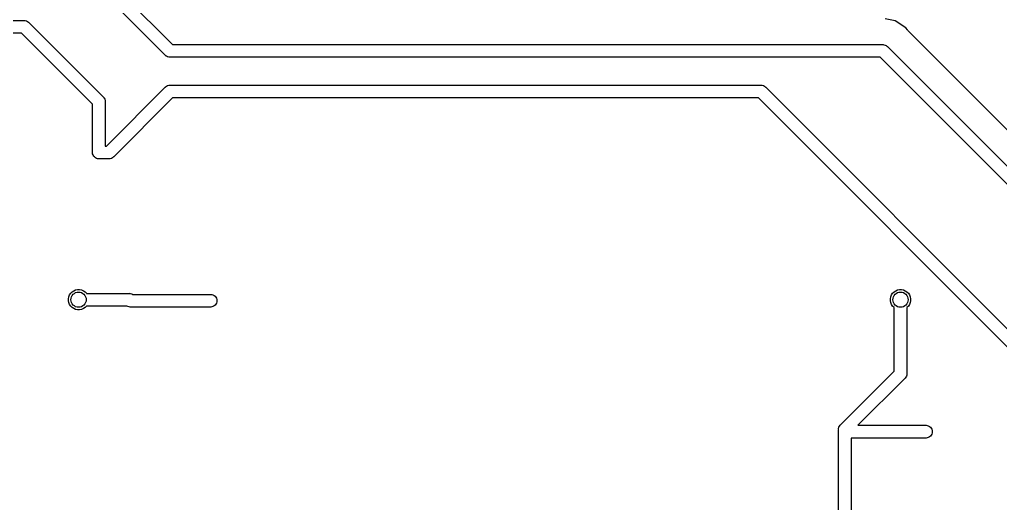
# Model space of a CAD drawing. Extents: x 0.4 to 11.3, y -7.9 to -0.4.
# Drawn here: x 6.624 to 7.385, y -4.083 to -3.708 of the extents above; entities that cross this region are included whole.
import ezdxf

# ---------------------------------------------------------------- set-up
doc = ezdxf.new("R2010")
doc.units = 0
doc.header["$MEASUREMENT"] = 0
doc.layers.add('BLACK', color=7, linetype='CONTINUOUS')

msp = doc.modelspace()

# ---------------------------------------------------------------- linework, layer by layer
at = {"layer": 'BLACK', "linetype": 'CONTINUOUS'}
for p, q in [((6.69656, -3.68173), (6.7422, -3.72736)), ((6.73651, -3.73559), (6.69088, -3.68996)), ((5.98351, -3.70866), (6.62673, -3.70866)), ((6.62673, -3.70866), (6.62697, -3.70864)), ((6.62697, -3.70864), (6.62721, -3.70866)), ((6.62721, -3.70866), (6.62721, -3.70866)), ((6.62721, -3.70866), (6.62793, -3.70873)), ((6.62793, -3.70873), (6.62886, -3.70901)), ((6.62886, -3.70901), (6.62972, -3.70947)), ((6.62972, -3.70947), (6.63047, -3.71009)), ((6.63047, -3.71009), (6.63062, -3.71027)), ((6.63062, -3.71027), (6.68835, -3.768)), ((7.30303, -3.70881), (7.29528, -3.70727)), ((7.31127, -3.71432), (7.30303, -3.70881)), ((6.62493, -3.7185), (5.98721, -3.7185)), ((6.68012, -3.77369), (6.62493, -3.7185)), ((7.31239, -3.71599), (7.31127, -3.71432)), ((7.31268, -3.71634), (7.31239, -3.71599)), ((7.31296, -3.7167), (7.31268, -3.71634)), ((7.31301, -3.71675), (7.31296, -3.7167)), ((7.41486, -3.8186), (7.31301, -3.71675)), ((6.7422, -3.72736), (7.29307, -3.72736)), ((7.29307, -3.72736), (7.29331, -3.72734)), ((7.29331, -3.72734), (7.29355, -3.72736)), ((7.29355, -3.72736), (7.29355, -3.72736)), ((7.29355, -3.72736), (7.29427, -3.72743)), ((7.29427, -3.72743), (7.2952, -3.72771)), ((7.2952, -3.72771), (7.29605, -3.72817)), ((7.29605, -3.72817), (7.2968, -3.72879)), ((7.2968, -3.72879), (7.29696, -3.72897)), ((7.29696, -3.72897), (7.43314, -3.86516)), ((6.73666, -3.73578), (6.73651, -3.73559)), ((6.73685, -3.73593), (6.73666, -3.73578)), ((6.7372, -3.73622), (6.73685, -3.73593)), ((6.73685, -3.73593), (6.73685, -3.73593)), ((6.73741, -3.7364), (6.7372, -3.73622)), ((6.73827, -3.73685), (6.73741, -3.7364)), ((6.73919, -3.73713), (6.73827, -3.73685)), ((6.73992, -3.7372), (6.73919, -3.73713)), ((6.74016, -3.73723), (6.73992, -3.7372)), ((6.73992, -3.7372), (6.73992, -3.7372)), ((6.7404, -3.7372), (6.74016, -3.73723)), ((7.29127, -3.7372), (6.7404, -3.7372)), ((7.42745, -3.87339), (7.29127, -3.7372)), ((6.73741, -3.75967), (6.73827, -3.75921)), ((6.73827, -3.75921), (6.73919, -3.75893)), ((6.73919, -3.75893), (6.73992, -3.75886)), ((6.73992, -3.75886), (6.74016, -3.75883)), ((6.73992, -3.75886), (6.73992, -3.75886)), ((6.74016, -3.75883), (6.7404, -3.75886)), ((6.7404, -3.75886), (7.19858, -3.75886)), ((7.19858, -3.75886), (7.19882, -3.75883)), ((7.19882, -3.75883), (7.19906, -3.75886)), ((7.19906, -3.75886), (7.19906, -3.75886)), ((7.19906, -3.75886), (7.19978, -3.75893)), ((7.19978, -3.75893), (7.20071, -3.75921)), ((7.20071, -3.75921), (7.20157, -3.75967)), ((6.69088, -3.8061), (6.73651, -3.76047)), ((6.73651, -3.76047), (6.73666, -3.76028)), ((6.73666, -3.76028), (6.73685, -3.76013)), ((6.73685, -3.76013), (6.73741, -3.75967)), ((6.73685, -3.76013), (6.73685, -3.76013)), ((6.73741, -3.75967), (6.73741, -3.75967)), ((6.73741, -3.75967), (6.73741, -3.75967)), ((7.20157, -3.75967), (7.20232, -3.76028)), ((7.20232, -3.76028), (7.20247, -3.76047)), ((7.20247, -3.76047), (7.43314, -3.99114)), ((6.68012, -3.81078), (6.68012, -3.77369)), ((6.68835, -3.768), (6.68854, -3.76816)), ((6.68854, -3.76816), (6.68869, -3.76834)), ((6.68869, -3.76834), (6.68869, -3.76834)), ((6.68869, -3.76834), (6.68905, -3.76878)), ((6.68905, -3.76878), (6.68915, -3.76891)), ((6.68915, -3.76891), (6.68961, -3.76976)), ((6.68961, -3.76976), (6.68989, -3.77069)), ((6.68989, -3.77069), (6.68996, -3.77141)), ((6.68996, -3.77141), (6.68996, -3.77141)), ((6.68996, -3.77141), (6.68998, -3.77165)), ((6.68998, -3.77165), (6.68996, -3.77189)), ((6.68996, -3.77189), (6.68996, -3.8061)), ((6.7422, -3.7687), (6.69656, -3.81433)), ((7.19678, -3.7687), (6.7422, -3.7687)), ((7.42745, -3.99937), (7.19678, -3.7687)), ((6.68009, -3.81102), (6.68012, -3.81078)), ((6.68019, -3.81199), (6.68009, -3.81102)), ((6.68047, -3.81292), (6.68019, -3.81199)), ((6.68076, -3.81346), (6.68047, -3.81292)), ((6.68996, -3.8061), (6.69088, -3.8061)), ((6.68093, -3.81377), (6.68076, -3.81346)), ((6.68154, -3.81452), (6.68093, -3.81377)), ((6.68229, -3.81514), (6.68154, -3.81452)), ((6.68315, -3.81559), (6.68229, -3.81514)), ((6.68407, -3.81587), (6.68315, -3.81559)), ((6.68504, -3.81597), (6.68407, -3.81587)), ((6.68528, -3.81594), (6.68504, -3.81597)), ((6.69267, -3.81594), (6.68528, -3.81594)), ((6.69291, -3.81597), (6.69267, -3.81594)), ((6.69315, -3.81594), (6.69291, -3.81597)), ((6.69388, -3.81587), (6.69315, -3.81594)), ((6.69315, -3.81594), (6.69315, -3.81594)), ((6.69481, -3.81559), (6.69388, -3.81587)), ((6.69566, -3.81514), (6.69481, -3.81559)), ((6.69641, -3.81452), (6.69566, -3.81514)), ((6.69656, -3.81433), (6.69641, -3.81452)), ((6.66318, -3.92018), (6.66427, -3.91908)), ((6.66427, -3.91908), (6.66556, -3.91822)), ((6.66556, -3.91822), (6.66699, -3.91763)), ((6.66699, -3.91763), (6.66852, -3.91732)), ((6.66852, -3.91732), (6.67007, -3.91732)), ((6.67007, -3.91732), (6.67159, -3.91763)), ((6.67159, -3.91763), (6.67302, -3.91822)), ((6.67302, -3.91822), (6.67431, -3.91908)), ((6.67431, -3.91908), (6.67541, -3.92018)), ((7.30097, -3.92018), (7.30207, -3.91908)), ((7.30207, -3.91908), (7.30336, -3.91822)), ((7.30336, -3.91822), (7.30479, -3.91763)), ((7.30479, -3.91763), (7.30631, -3.91732)), ((7.30631, -3.91732), (7.30786, -3.91732)), ((7.30786, -3.91732), (7.30938, -3.91763)), ((7.30938, -3.91763), (7.31082, -3.91822)), ((7.31082, -3.91822), (7.31211, -3.91908)), ((7.31211, -3.91908), (7.3132, -3.92018)), ((6.66142, -3.92442), (6.66172, -3.9229)), ((6.66142, -3.92597), (6.66142, -3.92442)), ((6.66172, -3.92749), (6.66142, -3.92597)), ((6.66172, -3.9229), (6.66231, -3.92147)), ((6.66231, -3.92147), (6.66318, -3.92018)), ((6.67541, -3.92018), (6.67547, -3.92028)), ((6.67547, -3.92028), (6.70842, -3.92028)), ((6.70842, -3.92028), (6.70866, -3.92025)), ((6.70866, -3.92025), (6.7089, -3.92028)), ((6.7089, -3.92028), (6.7089, -3.92028)), ((6.7089, -3.92028), (6.70963, -3.92035)), ((6.70963, -3.92035), (6.71055, -3.92063)), ((6.71055, -3.92063), (6.71137, -3.92106)), ((6.71137, -3.92106), (6.7719, -3.92106)), ((6.7719, -3.92106), (6.77262, -3.92113)), ((6.77262, -3.92113), (6.77355, -3.92142)), ((6.77355, -3.92142), (6.7744, -3.92187)), ((6.7744, -3.92187), (6.77515, -3.92249)), ((6.77515, -3.92249), (6.77577, -3.92324)), ((6.77577, -3.92324), (6.77622, -3.92409)), ((6.77622, -3.92409), (6.7765, -3.92502)), ((6.7765, -3.92695), (6.77622, -3.92788)), ((6.7765, -3.92502), (6.7766, -3.92598)), ((6.7766, -3.92598), (6.7765, -3.92695)), ((7.29921, -3.92442), (7.29952, -3.9229)), ((7.29921, -3.92597), (7.29921, -3.92442)), ((7.29952, -3.92749), (7.29921, -3.92597)), ((7.29952, -3.9229), (7.30011, -3.92147)), ((7.30011, -3.92147), (7.30097, -3.92018)), ((7.3132, -3.92018), (7.31406, -3.92147)), ((7.31406, -3.92147), (7.31466, -3.9229)), ((7.31466, -3.9229), (7.31496, -3.92442)), ((7.31496, -3.92597), (7.31466, -3.92749)), ((7.31496, -3.92442), (7.31496, -3.92597)), ((6.66231, -3.92893), (6.66172, -3.92749)), ((6.66318, -3.93022), (6.66231, -3.92893)), ((6.66427, -3.93131), (6.66318, -3.93022)), ((6.66556, -3.93217), (6.66427, -3.93131)), ((6.66699, -3.93277), (6.66556, -3.93217)), ((6.66852, -3.93307), (6.66699, -3.93277)), ((6.67007, -3.93307), (6.66852, -3.93307)), ((6.67159, -3.93277), (6.67007, -3.93307)), ((6.67302, -3.93217), (6.67159, -3.93277)), ((6.67431, -3.93131), (6.67302, -3.93217)), ((6.67541, -3.93022), (6.67431, -3.93131)), ((6.67547, -3.93012), (6.67541, -3.93022)), ((6.70674, -3.93012), (6.67547, -3.93012)), ((6.70756, -3.93055), (6.70674, -3.93012)), ((6.70848, -3.93083), (6.70756, -3.93055)), ((6.70921, -3.93091), (6.70848, -3.93083)), ((6.70945, -3.93093), (6.70921, -3.93091)), ((6.70921, -3.93091), (6.70921, -3.93091)), ((6.70969, -3.93091), (6.70945, -3.93093)), ((6.7719, -3.93091), (6.70969, -3.93091)), ((6.77262, -3.93083), (6.7719, -3.93091)), ((6.77355, -3.93055), (6.77262, -3.93083)), ((6.7744, -3.9301), (6.77355, -3.93055)), ((6.77515, -3.92948), (6.7744, -3.9301)), ((6.77577, -3.92873), (6.77515, -3.92948)), ((6.77622, -3.92788), (6.77577, -3.92873)), ((7.30011, -3.92893), (7.29952, -3.92749)), ((7.30097, -3.93022), (7.30011, -3.92893)), ((7.30207, -3.93131), (7.30097, -3.93022)), ((7.30217, -3.93138), (7.30207, -3.93131)), ((7.30217, -3.98064), (7.30217, -3.93138)), ((7.31211, -3.93131), (7.31201, -3.93138)), ((7.31201, -3.93138), (7.31201, -3.98244)), ((7.3132, -3.93022), (7.31211, -3.93131)), ((7.31406, -3.92893), (7.3132, -3.93022)), ((7.31466, -3.92749), (7.31406, -3.92893)), ((7.26047, -4.02233), (7.30217, -3.98064)), ((7.3104, -3.98633), (7.27409, -4.02264)), ((7.31058, -3.98617), (7.3104, -3.98633)), ((7.31074, -3.98599), (7.31058, -3.98617)), ((7.3112, -3.98542), (7.31074, -3.98599)), ((7.31166, -3.98457), (7.3112, -3.98542)), ((7.31192, -3.98369), (7.31166, -3.98457)), ((7.31194, -3.98364), (7.31192, -3.98369)), ((7.31201, -3.98292), (7.31194, -3.98364)), ((7.31201, -3.98244), (7.31203, -3.98268)), ((7.31203, -3.98268), (7.31201, -3.98292)), ((7.31201, -3.98292), (7.31201, -3.98292)), ((7.25883, -4.02598), (7.25886, -4.02574)), ((7.25886, -4.02623), (7.25883, -4.02598)), ((7.25886, -4.02574), (7.25893, -4.02502)), ((7.25886, -4.02574), (7.25886, -4.02574)), ((7.25893, -4.02502), (7.25921, -4.02409)), ((7.25921, -4.02409), (7.25967, -4.02324)), ((7.25967, -4.02324), (7.26028, -4.02249)), ((7.26028, -4.02249), (7.26047, -4.02233)), ((7.27409, -4.02264), (7.32701, -4.02264)), ((7.32701, -4.02264), (7.32774, -4.02271)), ((7.32774, -4.02271), (7.32866, -4.02299)), ((7.32866, -4.02299), (7.32952, -4.02345)), ((7.32952, -4.02345), (7.33027, -4.02406)), ((7.33027, -4.02406), (7.33088, -4.02481)), ((7.33088, -4.02481), (7.33134, -4.02567)), ((7.33134, -4.02567), (7.33162, -4.02659)), ((7.25886, -4.17119), (7.25886, -4.02623)), ((7.32701, -4.03248), (7.2687, -4.03248)), ((7.2687, -4.03248), (7.2687, -4.17299)), ((7.32774, -4.03241), (7.32701, -4.03248)), ((7.32866, -4.03213), (7.32774, -4.03241)), ((7.32952, -4.03167), (7.32866, -4.03213)), ((7.33027, -4.03106), (7.32952, -4.03167)), ((7.33088, -4.03031), (7.33027, -4.03106)), ((7.33134, -4.02945), (7.33088, -4.03031)), ((7.33162, -4.02852), (7.33134, -4.02945)), ((7.33162, -4.02659), (7.33172, -4.02756)), ((7.33172, -4.02756), (7.33162, -4.02852))]:
    msp.add_line(p, q, dxfattribs=at)
at = {"layer": 'BLACK'}
for centre in [(6.66929, -3.9252), (7.30709, -3.9252)]:
    msp.add_circle(centre, 0.00591, dxfattribs=at)

doc.saveas('drawing.dxf')
